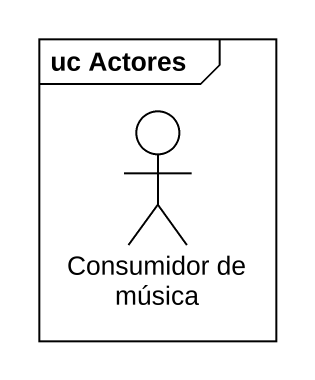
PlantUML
@startuml
mainframe uc Actores
actor "Consumidor de música" as Consumidor_de_música
@enduml
